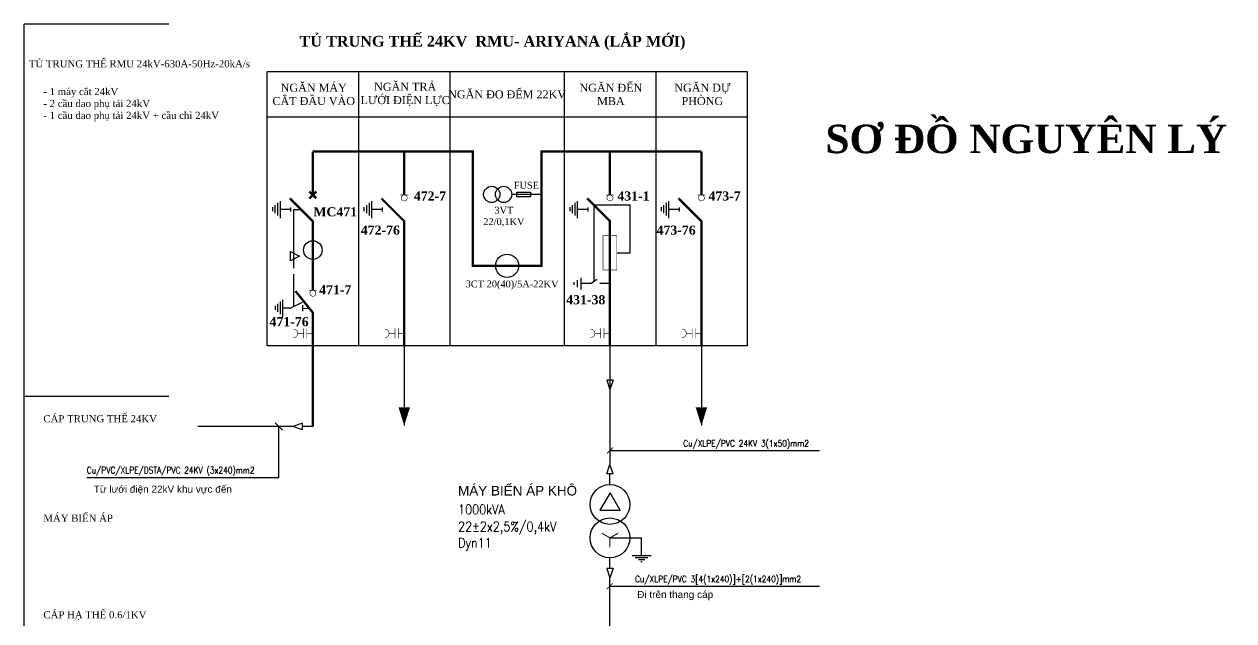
# Model space of a CAD drawing. Extents: x 277663 to 646367, y 171999 to 364848.
# Drawn here: x 436417 to 487217, y 339773 to 364848 of the extents above; entities that cross this region are included whole.
import ezdxf

# ---------------------------------------------------------------- set-up
doc = ezdxf.new("R2010")
doc.units = 0
doc.header["$LTSCALE"] = 800
doc.header["$MEASUREMENT"] = 0
for name, pattern in [('CENTER', [2, 1.25, -0.25, 0.25, -0.25]), ('DASHDOT', [25.4, 12.7, -6.35, 0, -6.35]), ('HIDDEN', [2.3, 1.5, -0.8])]:
    doc.linetypes.add(name, pattern=pattern)
for name, color, linetype in [('0-----Dia-Line', 4, 'Continuous'), ('0-----E-equip', 2, 'Continuous'), ('0-----E-text', 3, 'Continuous'), ('0-----Textdien', 3, 'Continuous'), ('NGUYENLY', 7, 'Continuous'), ('XA-TT1', 7, 'Continuous')]:
    doc.layers.add(name, color=color, linetype=linetype)
doc.layers.add('Escutcheondoor', color=2, linetype='CENTER', lineweight=15)
doc.styles.add('ROMANS1', font='ROMANS1.shx', dxfattribs={"width": 0.7})
doc.styles.get("Standard").update_dxf_attribs({"font": 'arial_0.ttf'})
doc.styles.add('style3', font='times_0.ttf')
doc.styles.add('TEXT1', font='VHARIAL.TTF', dxfattribs={"width": 0.85, "height": 200})
doc.styles.add('VNARIAL', font='VHTIME.TTF')
doc.styles.add('VNROMANS', font='vncc-sim.shx', dxfattribs={"width": 0.6, "bigfont": 'vns.shx'})
doc.dimstyles.new('D2', dxfattribs={"dimtxt": 250, "dimasz": 120, "dimexe": 100, "dimexo": 0, "dimgap": 100, "dimtad": 1, "dimdec": 0, "dimzin": 0, "dimdsep": 46, "dimtxsty": 'VNROMANS', "dimsah": 1, "dimcen": 0.09, "dimdle": 180, "dimclrd": 1, "dimclre": 1, "dimclrt": 7, "dimadec": 0, "dimazin": 0, "dimtfac": 1, "dimtdec": 0, "dimtix": 1, "dimtmove": 2, "dimatfit": 3, "dimfxl": 1, "dimtolj": 1, "dimtzin": 0, "dimarcsym": 0})

# ---------------------------------------------------------------- blocks, each defined once
blk = doc.blocks.new('td')
at = {"layer": 'XA-TT1'}
blk.add_line((140017, 32493), (139555, 32493), dxfattribs=at)
at = {"layer": 'XA-TT1', "flags": 128}
for points in [[(139555, 32123), (139555, 32864)], [(139228, 32423), (139228, 32600)], [(139333, 32332), (139333, 32690)], [(139450, 32231), (139450, 32791)], [(140017, 32405), (140017, 32582)]]:
    blk.add_lwpolyline(points, dxfattribs=at)

msp = doc.modelspace()

# ---------------------------------------------------------------- linework, layer by layer
at = {"color": 7, "linetype": 'HIDDEN', "ltscale": 3000}
for p, q in [((450458, 362855), (450458, 351335)), ((454298, 362855), (454298, 351335)), ((459098, 362855), (459098, 351335)), ((462938, 362855), (462938, 351335)), ((466778, 360935), (446618, 360935))]:
    msp.add_line(p, q, dxfattribs=at)
at = {"color": 7}
for p, q in [((454298, 359495), (455258, 359495)), ((459098, 359495), (458138, 359495)), ((458138, 357693), (456890, 357693)), ((459660, 353795), (459660, 354091)), ((459804, 353703), (459804, 354183)), ((460221, 353943), (460468, 354130)), ((459516, 353887), (459516, 353999)), ((460221, 353943), (459804, 353943)), ((461018, 353951), (460591, 353951)), ((447591, 352909), (448107, 353167)), ((448107, 353038), (448107, 352781)), ((448107, 352909), (448391, 352904)), ((452378, 351335), (452378, 347975)), ((464858, 351335), (464858, 347975)), ((447261, 347785), (446956, 348091)), ((447109, 345793), (447109, 347938)), ((439048, 345793), (447109, 345793))]:
    msp.add_line(p, q, dxfattribs=at)
at = {"color": 7, "linetype": 'HIDDEN', "ltscale": 2000}
for p, q in [((448058, 357047), (447729, 357047)), ((447729, 357047), (447729, 354601)), ((447729, 354348), (447729, 352978))]:
    msp.add_line(p, q, dxfattribs=at)
at = {"color": 7, "linetype": 'DASHDOT', "ltscale": 70}
msp.add_line((461018, 351335), (461018, 349883), dxfattribs=at)
at = {"color": 7}
for points in [[(442496, 364848), (436417, 364848)], [(461306, 355241), (461865, 355241), (461865, 357240), (460345, 357240), (460345, 354037)], [(447598, 354908), (447598, 355292), (447982, 355100), (447598, 354908)], [(442496, 349202), (436417, 349202)]]:
    msp.add_lwpolyline(points, dxfattribs=at)
at = {"color": 7, "linetype": 'HIDDEN', "ltscale": 3000}
msp.add_lwpolyline([(446618, 362855), (466778, 362855), (466778, 351335), (446618, 351335)], close=True, dxfattribs=at)
at = {"color": 7}
msp.add_lwpolyline([(457106, 357789), (457682, 357789), (457682, 357597), (457106, 357597)], close=True, dxfattribs=at)
for points in [[(452378, 347975, 0, 480, 0), (452378, 348743, 480, 480, 0)], [(464858, 347975, 0, 480, 0), (464858, 348743, 480, 480, 0)]]:
    msp.add_lwpolyline(points, format="xyseb", dxfattribs=at)
at = {"color": 7, "const_width": 42.2}
msp.add_lwpolyline([(461358, 343455), (461017, 343260)], dxfattribs=at)
at = {"color": 7}
for centre, radius in [((456054, 357693), 341), ((456549, 357693), 341), ((448538, 355355), 391), ((456698, 354695), 488)]:
    msp.add_circle(centre, radius, dxfattribs=at)
at = {"layer": '0-----Dia-Line', "color": 7}
for p, q in [((461018, 350135), (461018, 346344)), ((448098, 348076), (447709, 347938)), ((448098, 348076), (448098, 347799)), ((447709, 347938), (443705, 347938)), ((448098, 347799), (447709, 347938)), ((448538, 347938), (448098, 347938)), ((461018, 345500), (461018, 345955)), ((461011, 341968), (461011, 342423)), ((461011, 337939), (461011, 341598))]:
    msp.add_line(p, q, dxfattribs=at)
msp.add_lwpolyline([(461021, 345155), (460595, 344417), (461447, 344417)], close=True, dxfattribs=at)
at = {"layer": '0-----Dia-Line', "color": 7, "const_width": 42.2}
for points in [[(460677, 343457), (461017, 343260)], [(461017, 343260), (461016, 342867)]]:
    msp.add_lwpolyline(points, dxfattribs=at)
at = {"layer": '0-----E-equip', "color": 7}
for p, q in [((461156, 349883), (460880, 349883)), ((460880, 349883), (461018, 349494)), ((461156, 349883), (461018, 349494)), ((460880, 345955), (461018, 346344)), ((461156, 345955), (460880, 345955)), ((461156, 345955), (461018, 346344)), ((461017, 343260), (462348, 343260)), ((462348, 342507), (462348, 343260)), ((462746, 342507), (461950, 342507)), ((462613, 342423), (462083, 342423)), ((461156, 341968), (460880, 341968)), ((460880, 341968), (461018, 341579)), ((461156, 341968), (461018, 341579)), ((462481, 342339), (462215, 342339)), ((462374, 342256), (462321, 342256))]:
    msp.add_line(p, q, dxfattribs=at)
for centre in [(461017, 344663), (461017, 343260)]:
    msp.add_circle(centre, 837, dxfattribs=at)
at = {"layer": '0-----Textdien', "color": 7}
msp.add_line((436417, 299188), (436417, 364848), dxfattribs=at)
at = {"layer": 'NGUYENLY', "color": 7}
for points, const_width in [([(448538, 359495), (455258, 359495), (455258, 354695), (458138, 354695), (458138, 359495), (464858, 359495)], 96), ([(448538, 359495), (448538, 357671)], 96), ([(452378, 359495), (452378, 357671)], 96), ([(461018, 359495), (461018, 357671)], 96), ([(464858, 359495), (464858, 357671)], 96), ([(448394, 357815), (448682, 357527)], 96), ([(448682, 357815), (448394, 357527)], 96), ([(452212, 357671), (452544, 357671)], 24), ([(460852, 357671), (461184, 357671)], 24), ([(464692, 357671), (465024, 357671)], 24), ([(447578, 357527), (448538, 356567), (448538, 353664)], 96), ([(451418, 357527), (452378, 356567), (452378, 351335)], 96), ([(460058, 357527), (461018, 356567), (461018, 351335)], 96), ([(463898, 357527), (464858, 356567), (464858, 351335)], 96), ([(447813, 353628), (448538, 352726), (448538, 347938)], 96), ([(448372, 353664), (448704, 353664)], 24), ([(448151, 351647), (448151, 352061)], 24), ([(448289, 351647), (448289, 352061)], 24), ([(451991, 351647), (451991, 352061)], 24), ([(452129, 351647), (452129, 352061)], 24), ([(460631, 351647), (460631, 352061)], 24), ([(460769, 351647), (460769, 352061)], 24), ([(464471, 351647), (464471, 352061)], 24), ([(464609, 351647), (464609, 352061)], 24), ([(448151, 351854), (447903, 351854)], 24), ([(448289, 351854), (448538, 351854)], 24), ([(451991, 351854), (451743, 351854)], 24), ([(452129, 351854), (452378, 351854)], 24), ([(460631, 351854), (460383, 351854)], 24), ([(460769, 351854), (461018, 351854)], 24), ([(464471, 351854), (464223, 351854)], 24), ([(464609, 351854), (464858, 351854)], 24)]:
    msp.add_lwpolyline(points, dxfattribs=dict(at, const_width=const_width))
at = {"layer": 'NGUYENLY', "color": 7, "const_width": 24}
for points in [[(452503, 357546, -1), (452253, 357546, -1), (452503, 357546, 1)], [(461143, 357546, -1), (460893, 357546, -1), (461143, 357546, 1)], [(464983, 357546, -1), (464733, 357546, -1), (464983, 357546, 1)], [(448663, 353539, -1), (448413, 353539, -1), (448663, 353539, 1)], [(447724, 352033, -1), (447724, 351675, 1)], [(451564, 352033, -1), (451564, 351675, 1)], [(460204, 352033, -1), (460204, 351675, 1)], [(464044, 352033, -1), (464044, 351675, 1)]]:
    msp.add_lwpolyline(points, format="xyb", dxfattribs=at)
msp.add_lwpolyline([(461306, 355961), (461306, 354521), (460730, 354521), (460730, 355961)], close=True, dxfattribs=at)
at = {"layer": 'XA-TT1', "color": 7}
msp.add_line((447591, 352909), (447285, 352909), dxfattribs=at)
at = {"layer": 'XA-TT1', "color": 7, "flags": 128}
for points in [[(447072, 352755), (447072, 353098)], [(447185, 352658), (447185, 353196)], [(447285, 352554), (447285, 353265)], [(446972, 352841), (446972, 353012)]]:
    msp.add_lwpolyline(points, dxfattribs=at)

# ---------------------------------------------------------------- block references
at = {"color": 7, "xscale": 0.9600000000209548, "yscale": 0.9600000000209548, "zscale": 0.9600000000000004}
for p in [(313203, 325861), (317043, 325861), (325683, 325861), (329523, 325861)]:
    msp.add_blockref('td', p, dxfattribs=at)

# ---------------------------------------------------------------- texts
at = {"color": 7, "attachment_point": 5, "style": 'style3'}
for s, insert, char_height, own_width in [('{\\fTimes New Roman|b1|i0|c0|p18;TỦ TRUNG THẾ 24KV  RMU- ARIYANA (LẮP MỚI)}', (456084, 364058), 450.23, 19833), ('{\\fTimes New Roman|b1|i0|c0|p18; SƠ ĐỒ NGUYÊN LÝ ĐƯỜNG DÂY TRUNG THẾ NGẦM 22KV, TBA 1.000KVA-22/0.4KV VÀ TỦ ĐIỆN HẠ THẾ TỔNG MSB}', (505910, 358847), 1200, 72408.16)]:
    msp.add_mtext_dynamic_manual_height_columns(s, width=12970.56, gutter_width=8724, heights=[3802], dxfattribs=dict(at, insert=insert, char_height=char_height)).dxf.set("width", own_width)
at = {"color": 7}
for s, width, insert, char_height, attachment_point, own_width in [('{\\fTimes New Roman|b0|i0|c0|p18;\\C256;TỦ TRUNG THẾ RMU 24kV-630A-50Hz-20kA/s}', 1976.26, (441257, 363180), 300, 5, 9892.88), ('{\\fTimes New Roman|b0|i0|c0|p18;NGĂN MÁY CẮT ĐẦU VÀO}', 3924.53, (448577, 361895), 336, 5, 3767.54), ('{\\fTimes New Roman|b0|i0|c0|p18;NGĂN TRẢ LƯỚI ĐIỆN LỰC}', 3924.53, (452417, 361895), 336, 5, 3767.54), ('{\\fTimes New Roman|b0|i0|c0|p18;NGĂN ĐẾN MBA}', 3000, (461057, 361895), 336, 5, 2880), ('{\\fTimes New Roman|b0|i0|c0|p18;NGĂN DỰ PHÒNG}', 3416.33, (464897, 361895), 336, 5, 3279.68), ('{\\fTimes New Roman|b0|i0|c0|p18;\\C256;- 1 máy cắt 24kV\\P- 2 cầu dao phụ tải 24kV\\P- 1 cầu dao phụ tải 24kV + cầu chì 24kV}', 1976.26, (437223, 361468), 300, 4, 7777.88), ('{\\fTimes New Roman|b0|i0|c0|p18;NGĂN ĐO ĐẾM 22KV}', 5000, (456698, 361895), 336, 5, 4800), ('{\\fTimes New Roman|b0|i0|c0|p18;FUSE}', 5000, (457507, 358078), 288, 5, 4800), ('{\\fTimes New Roman|b1|i0|c0|p18;\\C256;472-7}', 1976.26, (453458, 357625), 384, 5, 1506.76), ('{\\fTimes New Roman|b1|i0|c0|p18;\\C256;431-1}', 1976.26, (462004, 357625), 384, 5, 1506.76), ('{\\fTimes New Roman|b1|i0|c0|p18;\\C256;473-7}', 1976.26, (465831, 357625), 384, 5, 1506.76), ('{\\fTimes New Roman|b1|i0|c0|p18;\\C256;MC471}', 1976.26, (449481, 356960), 384, 5, 1506.76), ('{\\fTimes New Roman|b0|i0|c0|p18;3VT\\P22/0,1KV}', 5000, (456564, 356757), 288, 5, 4800), ('{\\fTimes New Roman|b1|i0|c0|p18;\\C256;472-76}', 1976.26, (451375, 356190), 384, 5, 1506.76), ('{\\fTimes New Roman|b1|i0|c0|p18;\\C256;473-76}', 1976.26, (463795, 356190), 384, 5, 1506.76), ('{\\fTimes New Roman|b0|i0|c0|p18;3CT 20(40)/5A-22KV}', 5000, (456907, 353884), 288, 5, 4800), ('{\\fTimes New Roman|b1|i0|c0|p18;\\C256;471-7}', 1976.26, (449480, 353687), 384, 5, 1506.76), ('{\\fTimes New Roman|b1|i0|c0|p18;\\C256;431-38}', 1976.26, (460001, 353265), 384, 5, 1506.76), ('{\\fTimes New Roman|b1|i0|c0|p18;\\C256;471-76}', 1976.26, (447541, 352344), 384, 5, 1506.76), ('{\\fTimes New Roman|b0|i0|c0|p18;\\C256;CÁP TRUNG THẾ 24KV}', 1976.26, (437223, 348264), 300, 4, 7777.88), ('{\\fTimes New Roman|b0|i0|c0|p18;\\C256;MÁY BIẾN ÁP}', 1976.26, (437223, 344086), 300, 4, 7777.88), ('{\\fTimes New Roman|b0|i0|c0|p18;\\C256;CÁP HẠ THẾ 0.6/1KV}', 1976.26, (437223, 339990), 300, 4, 7777.88)]:
    msp.add_mtext_dynamic_manual_height_columns(s, width=width, gutter_width=1, heights=[0], dxfattribs=dict(at, insert=insert, char_height=char_height, attachment_point=attachment_point)).dxf.set("width", own_width)
at = {"layer": '0-----E-text', "color": 7, "style": 'ROMANS1', "width": 0.85}
for s, height, p in [('Cu/XLPE/PVC 24KV 3(1x50)mm2', 270, (464093, 347094)), ('Cu/PVC/XLPE/DSTA/PVC 24KV (3x240)mm2', 270, (439048, 345971)), ('1000kVA', 405, (454638, 344251)), ('22%%P2x2,5%%%/0,4kV', 405, (454638, 343534)), ('Dyn11', 405, (454638, 342849)), ('Cu/XLPE/PVC 3[4(1x240)]+[2(1x240)]mm2', 270, (462070, 341395))]:
    msp.add_text(s, height=height, dxfattribs=at).set_placement(p)
at = {"layer": '0-----E-text', "color": 7, "style": 'TEXT1'}
msp.add_text('m¸y biÕn ¸p kh«', height=405, dxfattribs=at).set_placement((454638, 345040))
at = {"layer": 'Escutcheondoor', "color": 7, "linetype": 'ByBlock', "lineweight": -3, "ltscale": 0.013, "char_height": 300, "attachment_point": 1, "style": 'VNARIAL'}
for s, insert, width in [('{\\fArial|b0|i0|c0|p34;Từ lưới điện 22kV khu vực đến}', (439343, 345456), 7623), ('{\\fArial|b0|i0|c0|p34;Đi trên thang cáp}', (462161, 341031), 5421)]:
    msp.add_mtext(s, dxfattribs=dict(at, insert=insert, width=width))

# ---------------------------------------------------------------- leaders
at = {"layer": '0-----E-text', "color": 7}
for points in [[(461018, 346929), (469815, 346929)], [(461011, 341230), (469815, 341230)]]:
    msp.add_leader(points, dimstyle='D2', override={"dimasz": 250, "dimgap": 0.7, "dimtad": 0, "dimldrblk": 'ArchTick'}, dxfattribs=at)

doc.saveas('drawing.dxf')
